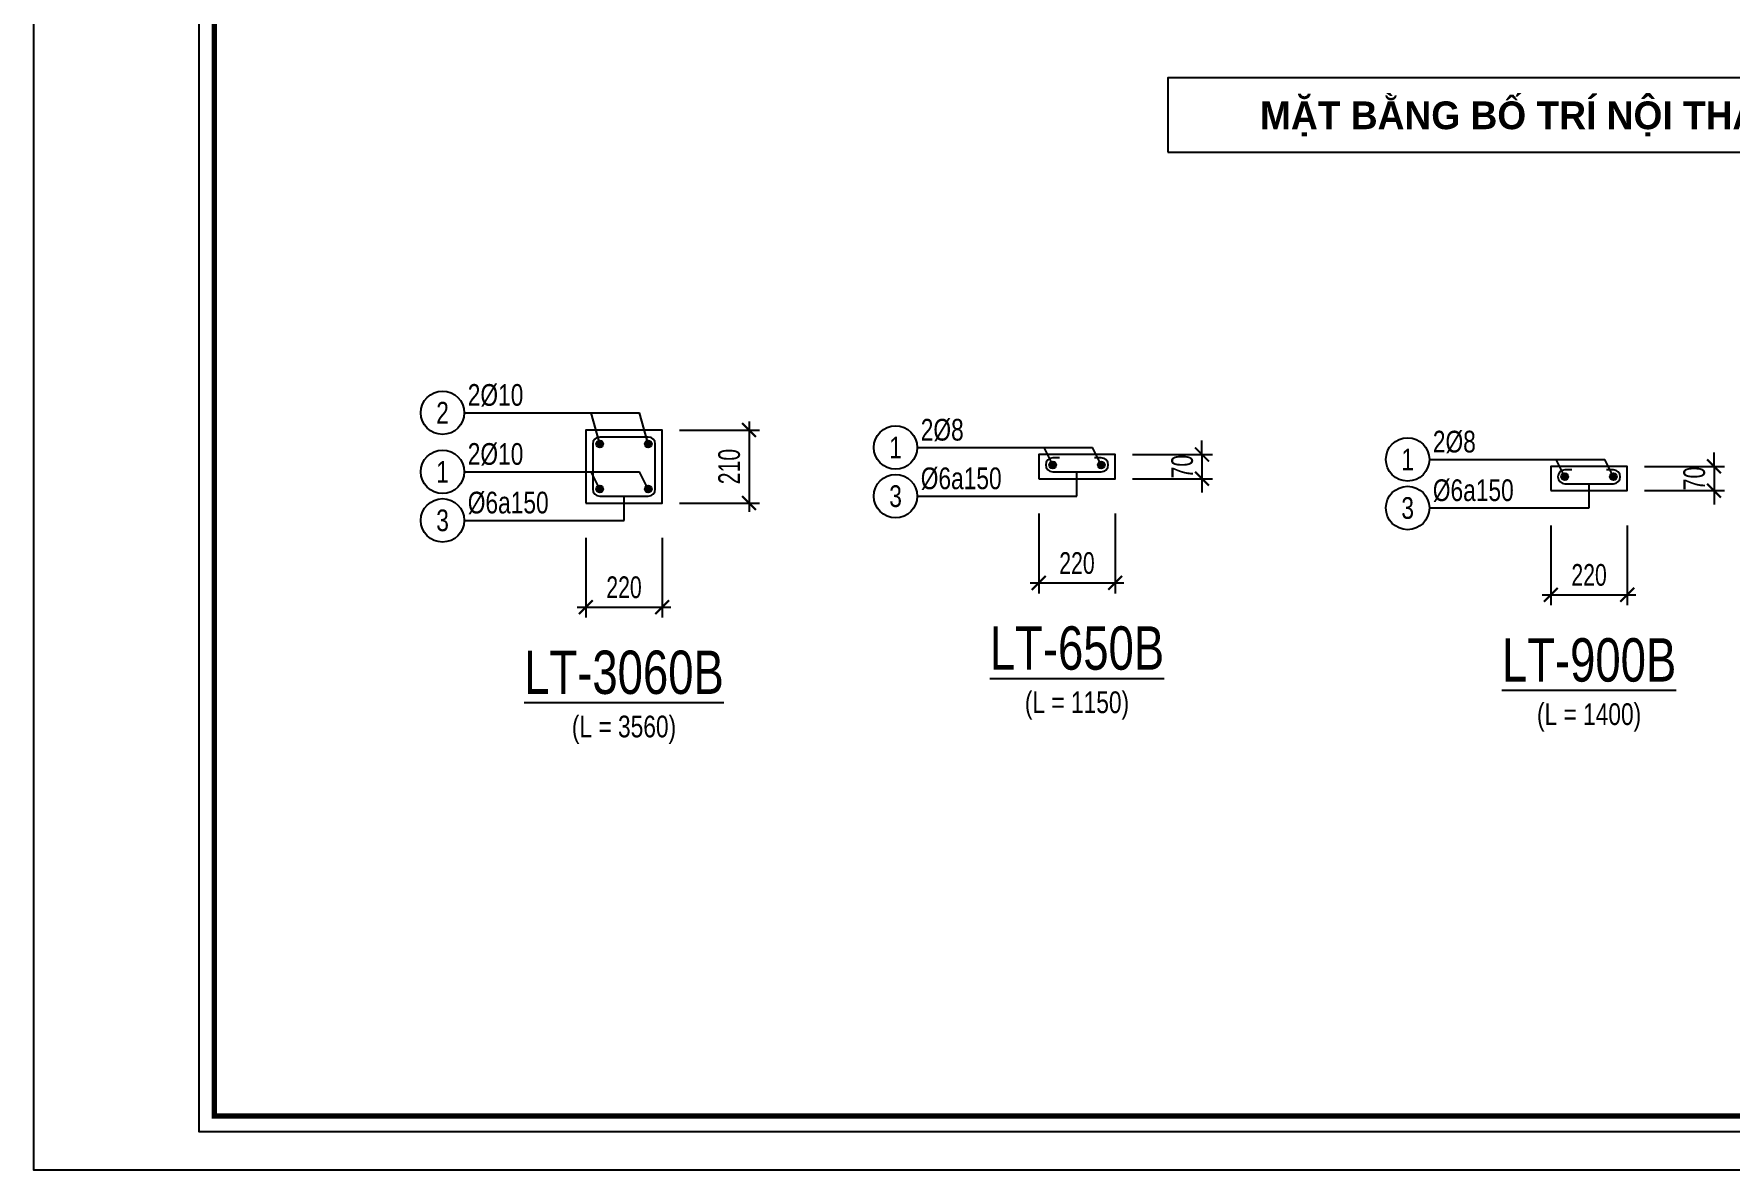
# Model space of a CAD drawing. Header units: inches. Extents: x 442278 to 842836, y -356313 to 59457.
# Drawn here: x 608813 to 623468, y -307874 to -298056 of the extents above; entities that cross this region are included whole.
import ezdxf
from ezdxf.enums import TextEntityAlignment as Align

# ---------------------------------------------------------------- set-up
doc = ezdxf.new("R2010")
doc.units = ezdxf.units.IN
doc.header["$LTSCALE"] = 250
doc.header["$MEASUREMENT"] = 0
doc.linetypes.add('CENTER', pattern=[50.8, 31.75, -6.35, 6.35, -6.35])
for name, color, linetype in [('3', 9, 'Continuous'), ('gsgsdfg', 31, 'Continuous'), ('LA.BT', 7, 'Continuous'), ('LA.DIM', 251, 'Continuous'), ('LA.KHAC', 252, 'Continuous'), ('LA.TC', 3, 'Continuous'), ('LA.TD', 30, 'Continuous'), ('LA.TEXT', 60, 'Continuous'), ('NETTHAY', 8, 'Continuous'), ('NTHAY', 8, 'Continuous'), ('TRUC', 251, 'CENTER')]:
    doc.layers.add(name, color=color, linetype=linetype)
doc.styles.add('AVANTH', font='')
doc.styles.add('S.BTEXT', font='arial.ttf', dxfattribs={"width": 0.75})
doc.styles.add('S.STEXT', font='arial.ttf', dxfattribs={"width": 0.7})
doc.styles.add('VnAvantH', font='', dxfattribs={"width": 0.7})
doc.styles.get('AVANTH').set_extended_font_data('.VnAvantH')
doc.styles.get('VnAvantH').set_extended_font_data('.VnAvantH')

# ---------------------------------------------------------------- blocks, each defined once
blk = doc.blocks.new('KHUNG CHUAN SEICO')
at = {"layer": 'DEFPOINTS', "lineweight": -3, "ltscale": 2000}
blk.add_lwpolyline([(0, 397.16), (572.13, 397.16), (572.13, 0), (0, 0)], close=True, dxfattribs=at)
at = {"layer": 'gsgsdfg'}
blk.add_lwpolyline([(0, 397.16), (572.13, 397.16), (572.13, 0), (0, 0)], close=True, dxfattribs=at)
blk.add_lwpolyline([(0, 397.16), (572.13, 397.16), (572.13, 0), (0, 0)], close=True, dxfattribs=at)
at = {"layer": 'NETTHAY', "ltscale": 0.5, "const_width": 0.743}
blk.add_lwpolyline([(26.26, 388.15), (460.75, 388.15), (460.75, 7.88), (26.26, 7.88), (26.26, 388.51)], dxfattribs=at)
at = {"layer": 'NTHAY', "lineweight": -3, "ltscale": 2000}
blk.add_lwpolyline([(24.06, 391.61), (565.91, 391.61), (565.91, 5.55), (24.06, 5.55)], close=True, dxfattribs=at)
at = {"layer": '3', "ltscale": 0.5, "style": 'VnAvantH'}
for tag, height, p in [('DRAWING1', 4.75, (514.01, 46.77)), ('DRAWING2', 4.75, (514.07, 36.02)), ('DATE', 2.5, (477.02, 18.64))]:
    blk.add_attdef(tag, text='', height=height, dxfattribs=at).set_placement(p, align=Align.CENTER)
blk = doc.blocks.new('BLOCK.TC')
at = {"layer": 'LA.TC'}
blk.add_hatch(color=256, dxfattribs=at).paths.add_polyline_path([(10, 0, 1), (-10, 0, 1)])
at = {"layer": 'LA.TD'}
blk.add_circle((0, 0), 10, dxfattribs=at)
blk = doc.blocks.new('_ArchTick')
at = {"color": 0, "linetype": 'ByBlock', "const_width": 0.15}
blk.add_lwpolyline([(-0.5, -0.5), (0.5, 0.5)], dxfattribs=at)

msp = doc.modelspace()

# ---------------------------------------------------------------- linework, layer by layer
at = {"layer": 'LA.BT'}
for points in [[(613581.54, -302109.52), (614241.54, -302109.52), (614241.54, -301479.52), (613581.54, -301479.52), (613581.54, -302109.52)], [(617495.27, -301900.15), (618155.27, -301900.15), (618155.27, -301690.15), (617495.27, -301690.15), (617495.27, -301900.15)], [(621919.73, -302002.71), (622579.73, -302002.71), (622579.73, -301792.71), (621919.73, -301792.71), (621919.73, -302002.71)]]:
    msp.add_lwpolyline(points, dxfattribs=at)
at = {"layer": 'LA.DIM', "color": 251}
for p, q in [((614991.54, -301404.52), (614991.54, -302184.52)), ((614391.54, -301479.52), (615081.54, -301479.52)), ((618905.27, -301690.15), (618905.27, -301570.15)), ((618305.27, -301690.15), (618995.27, -301690.15)), ((618905.27, -301690.15), (618905.27, -301900.15)), ((623329.73, -301792.71), (623329.73, -301672.71)), ((622729.73, -301792.71), (623419.73, -301792.71)), ((623329.73, -301792.71), (623329.73, -302002.71)), ((618305.27, -301900.15), (618995.27, -301900.15)), ((618905.27, -301900.15), (618905.27, -302020.15)), ((622729.73, -302002.71), (623419.73, -302002.71)), ((623329.73, -302002.71), (623329.73, -302122.71)), ((614391.54, -302109.52), (615081.54, -302109.52)), ((617495.27, -302200.15), (617495.27, -302890.15)), ((618155.27, -302200.15), (618155.27, -302890.15)), ((621919.73, -302302.71), (621919.73, -302992.71)), ((622579.73, -302302.71), (622579.73, -302992.71)), ((613581.54, -302409.52), (613581.54, -303099.52)), ((614241.54, -302409.52), (614241.54, -303099.52)), ((617420.27, -302800.15), (618230.27, -302800.15)), ((621844.73, -302902.71), (622654.73, -302902.71)), ((613506.54, -303009.52), (614316.54, -303009.52))]:
    msp.add_line(p, q, dxfattribs=at)
at = {"layer": 'LA.KHAC'}
for p, q in [((612531.54, -301329.52), (614046.54, -301329.52)), ((613701.54, -301599.52), (613626.54, -301329.52)), ((614121.54, -301599.52), (614046.54, -301329.52)), ((616445.27, -301630.15), (617960.27, -301630.15)), ((617615.27, -301780.15), (617540.27, -301630.15)), ((618035.27, -301780.15), (617960.27, -301630.15)), ((620869.73, -301732.71), (622384.73, -301732.71)), ((622039.73, -301882.71), (621964.73, -301732.71)), ((622459.73, -301882.71), (622384.73, -301732.71)), ((612531.54, -301839.52), (614046.54, -301839.52)), ((613701.54, -301989.52), (613626.54, -301839.52)), ((614121.54, -301989.52), (614046.54, -301839.52)), ((617825.27, -302050.15), (617825.27, -301840.15)), ((622249.73, -302152.71), (622249.73, -301942.71)), ((613911.54, -302259.52), (613911.54, -302049.52)), ((616445.27, -302050.15), (617825.27, -302050.15)), ((620869.73, -302152.71), (622249.73, -302152.71)), ((612531.54, -302259.52), (613911.54, -302259.52))]:
    msp.add_line(p, q, dxfattribs=at)
at = {"layer": 'LA.TC'}
for points in [[(613641.54, -301599.52), (613641.54, -301989.52, 0.41421356), (613701.54, -302049.52), (614121.54, -302049.52, 0.41421356), (614181.54, -301989.52), (614181.54, -301599.52, 0.41421356), (614121.54, -301539.52), (613701.54, -301539.52, 0.41421356), (613641.54, -301599.52)], [(617675.27, -301720.15), (617615.27, -301720.15, 1), (617615.27, -301840.15), (618035.27, -301840.15, 1), (618035.27, -301720.15), (617975.27, -301720.15)], [(622099.73, -301822.71), (622039.73, -301822.71, 1), (622039.73, -301942.71), (622459.73, -301942.71, 1), (622459.73, -301822.71), (622399.73, -301822.71)]]:
    msp.add_lwpolyline(points, format="xyb", dxfattribs=at)
at = {"layer": 'LA.TEXT', "color": 252}
for centre in [(612344.04, -301329.52), (616257.77, -301630.15), (620682.23, -301732.71), (612344.04, -301839.52), (616257.77, -302050.15), (620682.23, -302152.71), (612344.04, -302259.52)]:
    msp.add_circle(centre, 187.5, dxfattribs=at)
at = {"layer": 'NETTHAY', "ltscale": 0.5}
msp.add_lwpolyline([(618608.81, -299076.63), (626653.91, -299076.63), (626653.91, -298436.28), (618608.81, -298436.28)], close=True, dxfattribs=at)
at = {"layer": 'TRUC'}
msp.add_line((620025.48, -298666.15), (620025.48, -298646.83), dxfattribs=at)

# ---------------------------------------------------------------- block references
at = {"layer": '3', "xscale": 59.35300561240729, "yscale": 59.35300561205077, "zscale": 59.3530056118824}
msp.add_blockref('KHUNG CHUAN SEICO', (608813.26, -307873.55), dxfattribs=at)
at = {"layer": 'LA.DIM', "color": 251, "xscale": 120, "yscale": 120, "zscale": 120}
for p, rotation in [((614991.54, -301479.52), 90), ((618905.27, -301690.15), 270), ((623329.73, -301792.71), 270), ((618905.27, -301900.15), 90), ((623329.73, -302002.71), 90), ((614991.54, -302109.52), 270), ((617495.27, -302800.15), 180), ((621919.73, -302902.71), 180), ((613581.54, -303009.52), 180)]:
    msp.add_blockref('_ArchTick', p, dxfattribs=dict(at, rotation=rotation))
for p in [(618155.27, -302800.15), (622579.73, -302902.71), (614241.54, -303009.52)]:
    msp.add_blockref('_ArchTick', p, dxfattribs=at)
at = {"layer": 'LA.TC', "xscale": 3, "yscale": 3, "zscale": 3}
for p in [(613701.54, -301599.52), (614121.54, -301599.52), (617615.27, -301780.15), (618035.27, -301780.15), (622039.73, -301882.71), (622459.73, -301882.71), (613701.54, -301989.52), (614121.54, -301989.52)]:
    msp.add_blockref('BLOCK.TC', p, dxfattribs=at)

# ---------------------------------------------------------------- texts
at = {"layer": 'LA.DIM', "color": 60, "char_height": 187.5, "attachment_point": 5, "rotation": 90, "style": 'S.STEXT'}
for s, insert in [('\\A1;210', (614820.8, -301794.52)), ('\\A1;70', (618734.54, -301795.15)), ('\\A1;70', (623158.99, -301897.71))]:
    msp.add_mtext(s, dxfattribs=dict(at, insert=insert))
at = {"layer": 'LA.DIM', "color": 60, "char_height": 187.5, "attachment_point": 5, "style": 'S.STEXT'}
for insert in [(617825.27, -302629.42), (613911.54, -302838.79), (622249.73, -302731.97)]:
    msp.add_mtext('\\A1;220', dxfattribs=dict(at, insert=insert))
at = {"layer": 'LA.TEXT', "style": 'S.STEXT', "width": 0.75}
for s, p in [('2%%c10', (612561.54, -301269.52)), ('2%%c8', (616475.27, -301570.15)), ('2%%c10', (612561.54, -301779.52)), ('2%%c8', (620899.73, -301672.71)), ('%%c6a150', (616475.27, -301990.15)), ('%%c6a150', (612561.54, -302199.52)), ('%%c6a150', (620899.73, -302092.71))]:
    msp.add_text(s, height=187.5, dxfattribs=at).set_placement(p)
for s, p in [('2', (612344.04, -301329.52)), ('1', (616257.77, -301630.15)), ('1', (620682.23, -301732.71)), ('1', (612344.04, -301839.52)), ('3', (616257.77, -302050.15)), ('3', (612344.04, -302259.52)), ('3', (620682.23, -302152.71))]:
    msp.add_text(s, height=187.5, dxfattribs=at).set_placement(p, align=Align.MIDDLE_CENTER)
at = {"layer": 'LA.TEXT', "color": 4, "style": 'S.BTEXT', "width": 0.75}
for s, p in [('%%uLT-650B', (617825.27, -303550.15)), ('%%uLT-900B', (622249.73, -303652.71)), ('%%uLT-3060B', (613911.54, -303759.52))]:
    msp.add_text(s, height=375, dxfattribs=at).set_placement(p, align=Align.CENTER)
at = {"layer": 'LA.TEXT', "style": 'S.STEXT', "width": 0.75}
for s, p in [('(L = 1150)', (617825.27, -303925.15)), ('(L = 3560)', (613911.54, -304134.52)), ('(L = 1400)', (622249.73, -304027.71))]:
    msp.add_text(s, height=187.5, dxfattribs=at).set_placement(p, align=Align.CENTER)
at = {"layer": 'LA.TEXT', "insert": (619406.49, -298941.95), "char_height": 240, "width": 9442.7572, "attachment_point": 7, "style": 'AVANTH'}
msp.add_mtext('{\\f.VnAvantH|b1|i0|c0|p34;mÆt b»ng Bè TRÝ NéI THÊT tÇng 2 tl-1/100}', dxfattribs=at)

doc.saveas('drawing.dxf')
